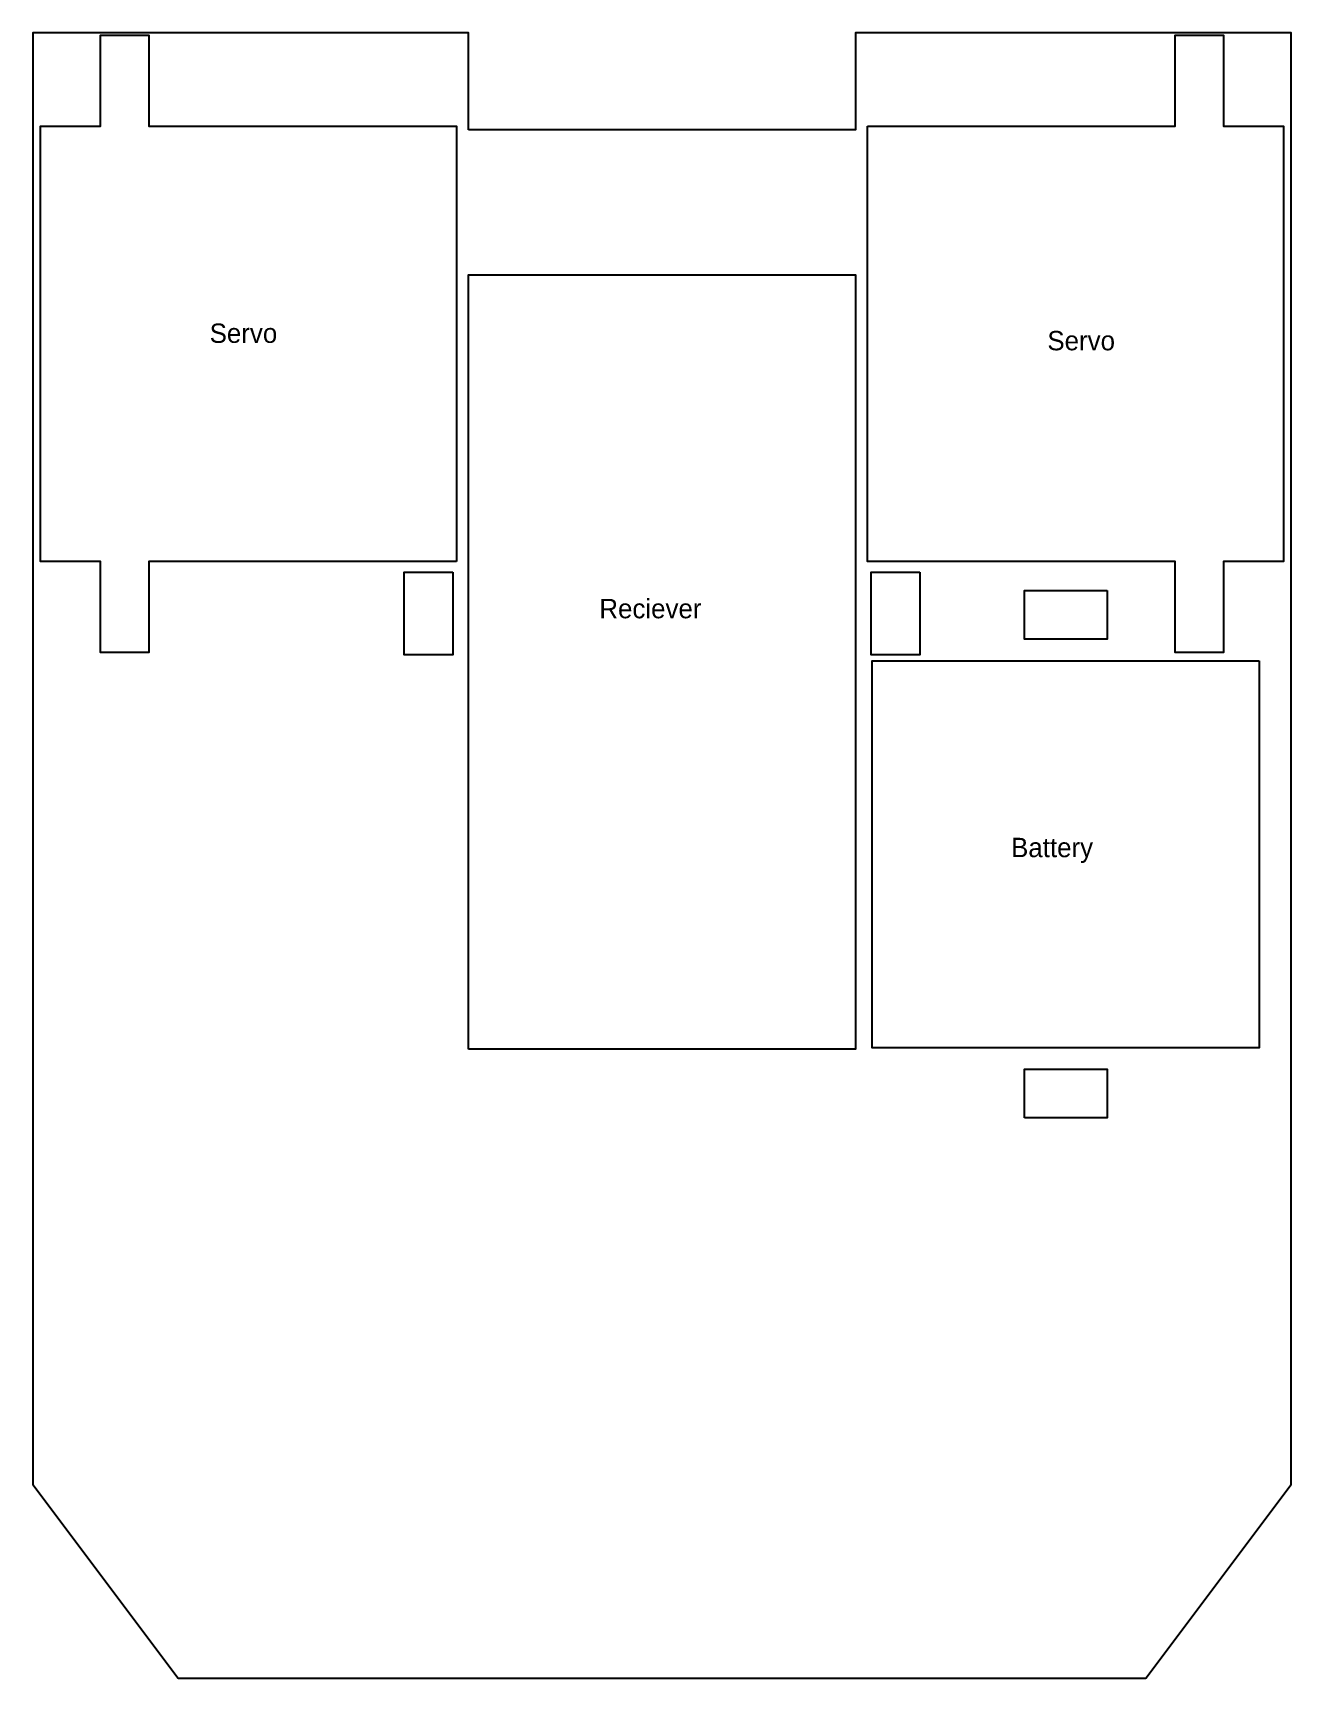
# Model space of a CAD drawing. Header units: millimetres. Extents: x -32.5 to 32.5, y -42.5 to 42.5.
import ezdxf

# ---------------------------------------------------------------- set-up
doc = ezdxf.new("R2010")
doc.units = ezdxf.units.MM
doc.layers.add('Cut', color=10, linetype='Continuous')
doc.layers.add('Engrave', color=160, linetype='Continuous')

msp = doc.modelspace()

# ---------------------------------------------------------------- linework, layer by layer
at = {"layer": 'Cut'}
for points in [[(-10, 37.5), (-10, 42.5), (-32.5, 42.5), (-32.5, -32.5), (-25, -42.5), (25, -42.5), (32.5, -32.5), (32.5, 42.5), (10, 42.5), (10, 37.5)], [(-10.803, 14.635), (-10.803, 10.365), (-13.315, 10.365), (-13.315, 14.635)], [(13.315, 14.635), (13.315, 10.365), (10.803, 10.365), (10.803, 14.635)], [(22.991, 13.686), (22.991, 11.174), (18.72, 11.174), (18.72, 13.686)], [(18.72, -13.554), (18.72, -11.042), (22.991, -11.042), (22.991, -13.554)]]:
    msp.add_lwpolyline(points, close=True, dxfattribs=at)
at = {"layer": 'Engrave'}
for points in [[(-10.612, 15.19), (-26.512, 15.19), (-26.512, 10.49), (-29.012, 10.49), (-29.012, 15.19), (-32.112, 15.19), (-32.112, 37.69), (-29.012, 37.69), (-29.012, 42.39), (-26.512, 42.39), (-26.512, 37.69), (-10.612, 37.69)], [(10.612, 37.69), (26.512, 37.69), (26.512, 42.39), (29.012, 42.39), (29.012, 37.69), (32.112, 37.69), (32.112, 15.19), (29.012, 15.19), (29.012, 10.49), (26.512, 10.49), (26.512, 15.19), (10.612, 15.19)], [(-10, -10), (-10, 30), (10, 30), (10, -10)], [(30.856, 10.066), (30.856, -9.934), (10.856, -9.934), (10.856, 10.066)]]:
    msp.add_lwpolyline(points, close=True, dxfattribs=at)

# ---------------------------------------------------------------- texts
for s, p in [('Servo', (-23.37, 26.485)), ('Servo', (19.909, 26.101)), ('Reciever', (-3.237, 12.256)), ('Battery', (18.034, -0.086))]:
    msp.add_text(s, height=1, dxfattribs=at).set_placement(p)

doc.saveas('drawing.dxf')
